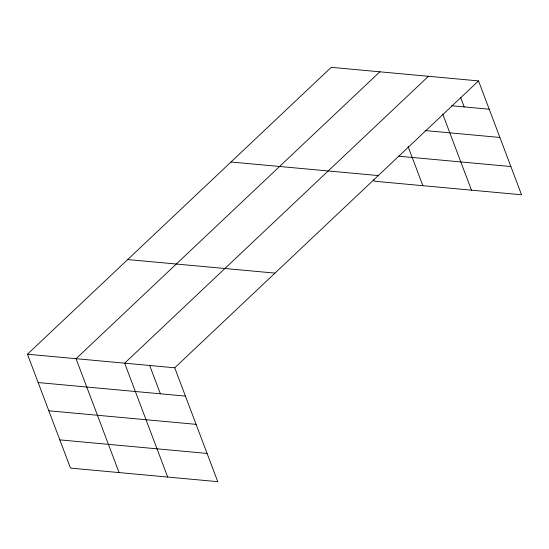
<?xml version="1.0" encoding="UTF-8"?>
<svg xmlns="http://www.w3.org/2000/svg" width="549" height="549" viewBox="0 0 549 549"><rect width="100%" height="100%" fill="white"/><g stroke="black" fill="none" stroke-linecap="round" stroke-linejoin="round"><path stroke-width="0.82" d="M27.45 354.222L174.726 367.789L217.761 481.665L70.478 468.105L27.45 354.222L331.239 67.335L478.522 80.895L521.55 194.778L374.274 181.211L373.677 179.647M379.839 71.809L76.05 358.703L119.085 472.579M428.446 76.284L124.657 363.177L167.685 477.054M174.726 367.789L478.522 80.895M451.662 105.758L489.221 109.217M425.091 130.566L499.892 137.456M398.56 156.197L510.879 166.539M230.992 162.01L378.268 175.57M127.697 259.553L274.98 273.114M38.156 382.55L185.432 396.11M48.82 410.782L196.103 424.343M59.814 439.873L207.09 453.433M460.618 97.475L464.186 106.911M442.7 114.02L471.474 190.167M408.044 146.446L422.874 185.686M149.692 365.483L160.397 393.805"/></g></svg>
